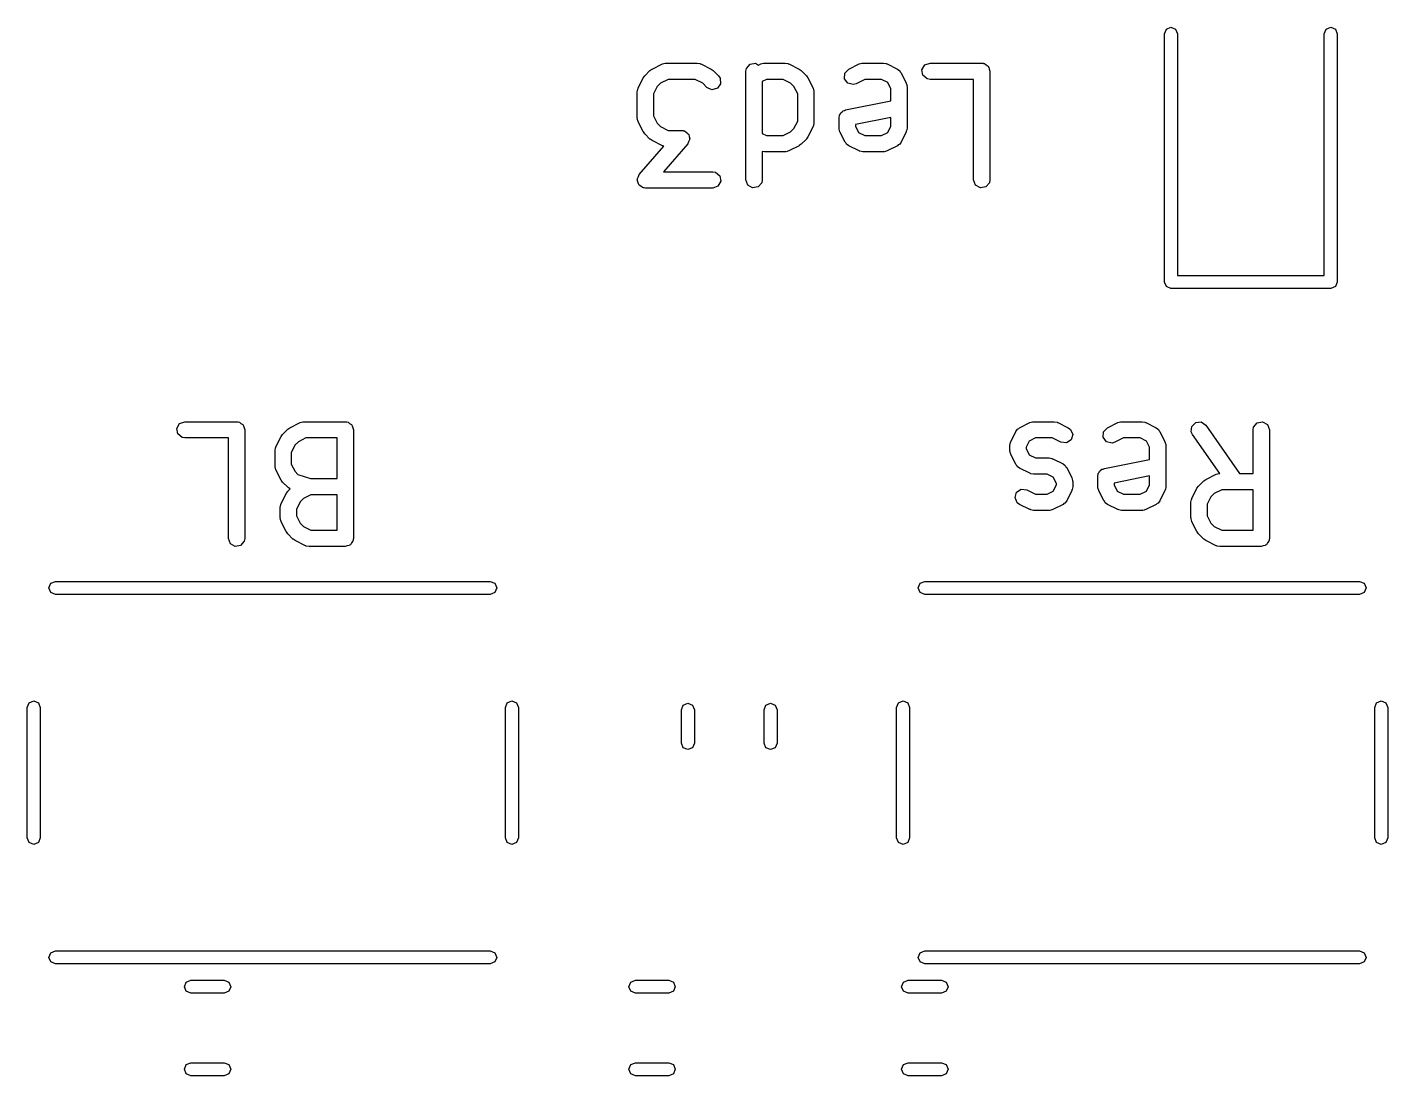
# Model space of a CAD drawing. Extents: x 46.4 to 61, y -84.6 to -45.2.
# Drawn here: x 47.74 to 60.26, y -73.79 to -64.14 of the extents above; entities that cross this region are included whole.
import ezdxf

# ---------------------------------------------------------------- set-up
doc = ezdxf.new("R2010")
doc.units = 0
doc.layers.add('BLACK', color=7, linetype='CONTINUOUS')

msp = doc.modelspace()

# ---------------------------------------------------------------- linework, layer by layer
at = {"layer": 'BLACK', "linetype": 'CONTINUOUS'}
for p, q in [((58.205, -64.2), (58.2226, -64.1576)), ((58.205, -66.485), (58.205, -64.2)), ((58.2226, -64.1576), (58.265, -64.14)), ((58.265, -64.14), (58.3074, -64.1576)), ((58.3074, -64.1576), (58.325, -64.2)), ((58.325, -64.2), (58.325, -66.425)), ((59.675, -64.2), (59.6926, -64.1576)), ((59.675, -66.425), (59.675, -64.2)), ((59.6926, -64.1576), (59.735, -64.14)), ((59.735, -64.14), (59.7774, -64.1576)), ((59.7774, -64.1576), (59.795, -64.2)), ((59.795, -64.2), (59.795, -66.485)), ((53.5855, -64.4781), (53.6105, -64.4707)), ((53.6105, -64.4707), (53.6148, -64.4717)), ((53.6148, -64.4717), (53.619, -64.4702)), ((53.619, -64.4702), (53.9048, -64.4702)), ((53.9048, -64.4702), (53.9304, -64.4747)), ((53.9304, -64.4747), (53.9338, -64.4776)), ((53.9338, -64.4776), (53.9383, -64.4781)), ((54.3911, -64.4802), (54.4416, -64.4713)), ((54.4416, -64.4713), (54.4705, -64.488)), ((54.4903, -64.4781), (54.5152, -64.4707)), ((54.5152, -64.4707), (54.5196, -64.4717)), ((54.5196, -64.4717), (54.5238, -64.4702)), ((54.5238, -64.4702), (54.7143, -64.4702)), ((54.7143, -64.4702), (54.7399, -64.4747)), ((54.7399, -64.4747), (54.7434, -64.4776)), ((54.7434, -64.4776), (54.7478, -64.4781)), ((55.395, -64.4781), (55.42, -64.4707)), ((55.42, -64.4707), (55.4244, -64.4717)), ((55.4244, -64.4717), (55.4286, -64.4702)), ((55.4286, -64.4702), (55.619, -64.4702)), ((55.619, -64.4702), (55.6447, -64.4747)), ((55.6447, -64.4747), (55.6481, -64.4776)), ((55.6481, -64.4776), (55.6526, -64.4781)), ((55.9994, -64.4877), (56.0476, -64.4702)), ((56.0476, -64.4702), (56.5238, -64.4702)), ((56.5238, -64.4702), (56.5335, -64.4719)), ((56.5335, -64.4719), (56.5368, -64.4713)), ((56.5368, -64.4713), (56.5397, -64.473)), ((56.5397, -64.473), (56.5495, -64.4747)), ((56.5495, -64.4747), (56.5644, -64.4872)), ((53.4091, -64.6069), (53.4225, -64.5889)), ((53.4225, -64.5889), (53.4232, -64.5874)), ((53.4232, -64.5874), (53.4708, -64.5398)), ((53.4708, -64.5398), (53.4891, -64.5269)), ((53.4891, -64.5269), (53.4903, -64.5257)), ((53.4903, -64.5257), (53.5855, -64.4781)), ((53.9383, -64.4781), (54.0335, -64.5257)), ((54.0335, -64.5257), (54.0515, -64.5391)), ((54.0515, -64.5391), (54.053, -64.5398)), ((54.053, -64.5398), (54.1007, -64.5874)), ((54.1007, -64.5874), (54.1156, -64.6087)), ((54.3536, -64.5452), (54.3581, -64.5195)), ((54.3536, -65.5452), (54.3536, -64.5452)), ((54.3581, -64.5195), (54.3911, -64.4802)), ((54.4705, -64.488), (54.4903, -64.4781)), ((54.7478, -64.4781), (54.8431, -64.5257)), ((54.8431, -64.5257), (54.8611, -64.5391)), ((54.8611, -64.5391), (54.8626, -64.5398)), ((54.8626, -64.5398), (54.9102, -64.5874)), ((54.9102, -64.5874), (54.923, -64.6058)), ((55.2614, -64.6142), (55.2645, -64.563)), ((55.2645, -64.563), (55.2998, -64.5257)), ((55.2998, -64.5257), (55.395, -64.4781)), ((55.6526, -64.4781), (55.7478, -64.5257)), ((55.7478, -64.5257), (55.7687, -64.5412)), ((55.7687, -64.5412), (55.7732, -64.5515)), ((55.7732, -64.5515), (55.7814, -64.5593)), ((55.7814, -64.5593), (55.829, -64.6545)), ((55.9738, -64.5322), (55.9994, -64.4877)), ((55.9827, -64.5827), (55.9738, -64.5322)), ((56.022, -64.6157), (55.9827, -64.5827)), ((56.5644, -64.4872), (56.5813, -64.497)), ((56.5813, -64.497), (56.5836, -64.5033)), ((56.5836, -64.5033), (56.5888, -64.5077)), ((56.5888, -64.5077), (56.5921, -64.5269)), ((56.5921, -64.5269), (56.5988, -64.5452)), ((56.5988, -64.5452), (56.5988, -65.5452)), ((53.3536, -64.7357), (53.3581, -64.71)), ((53.3581, -64.71), (53.361, -64.7066)), ((53.361, -64.7066), (53.3615, -64.7021)), ((53.3615, -64.7021), (53.4091, -64.6069)), ((53.5378, -64.6848), (53.5036, -64.7534)), ((53.5682, -64.6544), (53.5378, -64.6848)), ((53.6368, -64.6202), (53.5682, -64.6544)), ((53.8871, -64.6202), (53.6368, -64.6202)), ((53.9556, -64.6544), (53.8871, -64.6202)), ((53.9946, -64.6935), (53.9556, -64.6544)), ((54.0411, -64.7151), (53.9946, -64.6935)), ((54.0906, -64.7019), (54.0411, -64.7151)), ((54.1201, -64.6598), (54.0906, -64.7019)), ((54.1156, -64.6087), (54.1201, -64.6598)), ((54.5415, -64.6202), (54.5036, -64.6392)), ((54.5036, -64.6392), (54.5036, -65.1179)), ((54.6966, -64.6202), (54.5415, -64.6202)), ((54.7651, -64.6544), (54.6966, -64.6202)), ((54.7955, -64.6848), (54.7651, -64.6544)), ((54.8298, -64.7534), (54.7955, -64.6848)), ((54.923, -64.6058), (54.9242, -64.6069)), ((54.9242, -64.6069), (54.9718, -64.7021)), ((54.9718, -64.7021), (54.9793, -64.7271)), ((54.9793, -64.7271), (54.9782, -64.7314)), ((55.292, -64.6554), (55.2614, -64.6142)), ((55.3419, -64.6673), (55.292, -64.6554)), ((55.3669, -64.6599), (55.3419, -64.6673)), ((55.4463, -64.6202), (55.3669, -64.6599)), ((55.6013, -64.6202), (55.4463, -64.6202)), ((55.6584, -64.6487), (55.6013, -64.6202)), ((55.6869, -64.7057), (55.6584, -64.6487)), ((55.6869, -64.817), (55.6869, -64.7057)), ((55.829, -64.6545), (55.8364, -64.6795)), ((55.8364, -64.6795), (55.8354, -64.6838)), ((55.8354, -64.6838), (55.8369, -64.688)), ((55.8369, -64.688), (55.8369, -65.069)), ((56.0476, -64.6202), (56.022, -64.6157)), ((56.4488, -64.6202), (56.0476, -64.6202)), ((56.4488, -65.5452), (56.4488, -64.6202)), ((53.3536, -64.9738), (53.3536, -64.7357)), ((53.5036, -64.7534), (53.5036, -64.956)), ((54.8298, -65.0037), (54.8298, -64.7534)), ((54.9782, -64.7314), (54.9798, -64.7357)), ((54.9798, -64.7357), (54.9798, -65.0214)), ((55.271, -64.9002), (55.6869, -64.817)), ((53.3551, -64.978), (53.3536, -64.9738)), ((53.3541, -64.9823), (53.3551, -64.978)), ((53.5036, -64.956), (53.5378, -65.0246)), ((55.2107, -64.9738), (55.2152, -64.9481)), ((55.2107, -65.069), (55.2107, -64.9738)), ((55.2152, -64.9481), (55.2232, -64.9386)), ((55.2232, -64.9386), (55.2272, -64.9269)), ((55.2272, -64.9269), (55.2392, -64.9196)), ((55.2392, -64.9196), (55.2482, -64.9088)), ((55.2482, -64.9088), (55.2604, -64.9066)), ((55.2604, -64.9066), (55.271, -64.9002)), ((55.6869, -64.97), (55.3607, -65.0352)), ((55.6869, -65.0513), (55.6869, -64.97)), ((53.3615, -65.0073), (53.3541, -64.9823)), ((53.4091, -65.1025), (53.3615, -65.0073)), ((53.4103, -65.1037), (53.4091, -65.1025)), ((53.4232, -65.122), (53.4103, -65.1037)), ((53.5378, -65.0246), (53.5682, -65.055)), ((53.5682, -65.055), (53.6368, -65.0892)), ((53.6368, -65.0892), (53.7619, -65.0892)), ((53.7619, -65.0892), (53.773, -65.0912)), ((53.773, -65.0912), (53.7765, -65.0907)), ((53.7765, -65.0907), (53.7791, -65.0923)), ((53.7791, -65.0923), (53.7876, -65.0938)), ((53.7876, -65.0938), (53.803, -65.1067)), ((54.6966, -65.1368), (54.7651, -65.1026)), ((54.7651, -65.1026), (54.7955, -65.0722)), ((54.7955, -65.0722), (54.8298, -65.0037)), ((54.9718, -65.0549), (54.9242, -65.1501)), ((54.9724, -65.0505), (54.9718, -65.0549)), ((54.9752, -65.047), (54.9724, -65.0505)), ((54.9798, -65.0214), (54.9752, -65.047)), ((55.2122, -65.0732), (55.2107, -65.069)), ((55.2112, -65.0776), (55.2122, -65.0732)), ((55.2186, -65.1025), (55.2112, -65.0776)), ((55.2663, -65.1978), (55.2186, -65.1025)), ((55.3607, -65.0352), (55.3607, -65.0513)), ((55.3607, -65.0513), (55.3892, -65.1083)), ((55.6584, -65.1083), (55.6869, -65.0513)), ((55.829, -65.1025), (55.7814, -65.1978)), ((55.8295, -65.0981), (55.829, -65.1025)), ((55.8324, -65.0946), (55.8295, -65.0981)), ((55.8369, -65.069), (55.8324, -65.0946)), ((53.4708, -65.1696), (53.4232, -65.122)), ((53.4723, -65.1703), (53.4708, -65.1696)), ((53.4903, -65.1837), (53.4723, -65.1703)), ((53.5855, -65.2313), (53.4903, -65.1837)), ((53.8183, -65.2136), (53.5939, -65.4702)), ((53.803, -65.1067), (53.8203, -65.1172)), ((53.8257, -65.1948), (53.8183, -65.2136)), ((53.8203, -65.1172), (53.8223, -65.1229)), ((53.8223, -65.1229), (53.8269, -65.1267)), ((53.8358, -65.1773), (53.8257, -65.1948)), ((53.8269, -65.1267), (53.8304, -65.1466)), ((53.8304, -65.1466), (53.8369, -65.1658)), ((53.8369, -65.1658), (53.8347, -65.1714)), ((53.8347, -65.1714), (53.8358, -65.1773)), ((54.5036, -65.1179), (54.5415, -65.1368)), ((54.5415, -65.1368), (54.6966, -65.1368)), ((54.8626, -65.2173), (54.8442, -65.2301)), ((54.9102, -65.1696), (54.8626, -65.2173)), ((54.9109, -65.1682), (54.9102, -65.1696)), ((54.9242, -65.1501), (54.9109, -65.1682)), ((55.2744, -65.2055), (55.2663, -65.1978)), ((55.2789, -65.2158), (55.2744, -65.2055)), ((55.2998, -65.2313), (55.2789, -65.2158)), ((55.3892, -65.1083), (55.4463, -65.1368)), ((55.4463, -65.1368), (55.6013, -65.1368)), ((55.6013, -65.1368), (55.6584, -65.1083)), ((55.7555, -65.2232), (55.7478, -65.2313)), ((55.7659, -65.2187), (55.7555, -65.2232)), ((55.7814, -65.1978), (55.7659, -65.2187)), ((53.3721, -65.4958), (53.5996, -65.2358)), ((53.59, -65.2318), (53.5855, -65.2313)), ((53.5934, -65.2347), (53.59, -65.2318)), ((53.5996, -65.2358), (53.5934, -65.2347)), ((54.5238, -65.2868), (54.5036, -65.2833)), ((54.5036, -65.2833), (54.5036, -65.5452)), ((54.7143, -65.2868), (54.5238, -65.2868)), ((54.7185, -65.2853), (54.7143, -65.2868)), ((54.7229, -65.2864), (54.7185, -65.2853)), ((54.7478, -65.2789), (54.7229, -65.2864)), ((54.8431, -65.2313), (54.7478, -65.2789)), ((54.8442, -65.2301), (54.8431, -65.2313)), ((55.395, -65.2789), (55.2998, -65.2313)), ((55.3995, -65.2794), (55.395, -65.2789)), ((55.4029, -65.2823), (55.3995, -65.2794)), ((55.4286, -65.2868), (55.4029, -65.2823)), ((55.619, -65.2868), (55.4286, -65.2868)), ((55.6233, -65.2853), (55.619, -65.2868)), ((55.6276, -65.2864), (55.6233, -65.2853)), ((55.6526, -65.2789), (55.6276, -65.2864)), ((55.7478, -65.2313), (55.6526, -65.2789)), ((53.5939, -65.4702), (54.0476, -65.4702)), ((54.0476, -65.4702), (54.0733, -65.4747)), ((54.0733, -65.4747), (54.1126, -65.5077)), ((53.3536, -65.5436), (53.3557, -65.538)), ((53.3601, -65.5628), (53.3536, -65.5436)), ((53.3547, -65.5322), (53.3648, -65.5146)), ((53.3557, -65.538), (53.3547, -65.5322)), ((53.3636, -65.5827), (53.3601, -65.5628)), ((53.3682, -65.5865), (53.3636, -65.5827)), ((53.3648, -65.5146), (53.3721, -65.4958)), ((53.3701, -65.5922), (53.3682, -65.5865)), ((53.3874, -65.6027), (53.3701, -65.5922)), ((53.4029, -65.6157), (53.3874, -65.6027)), ((54.0958, -65.6026), (54.0476, -65.6202)), ((54.1215, -65.5582), (54.0958, -65.6026)), ((54.1126, -65.5077), (54.1215, -65.5582)), ((54.3711, -65.5934), (54.3536, -65.5452)), ((54.4155, -65.619), (54.3711, -65.5934)), ((54.499, -65.5708), (54.4661, -65.6101)), ((54.5036, -65.5452), (54.499, -65.5708)), ((56.4664, -65.5934), (56.4488, -65.5452)), ((56.5108, -65.619), (56.4664, -65.5934)), ((56.5943, -65.5708), (56.5613, -65.6101)), ((56.5988, -65.5452), (56.5943, -65.5708)), ((53.4114, -65.6171), (53.4029, -65.6157)), ((53.414, -65.6188), (53.4114, -65.6171)), ((53.4175, -65.6182), (53.414, -65.6188)), ((53.4286, -65.6202), (53.4175, -65.6182)), ((54.0476, -65.6202), (53.4286, -65.6202)), ((54.4661, -65.6101), (54.4155, -65.619)), ((56.5613, -65.6101), (56.5108, -65.619)), ((58.325, -66.425), (59.675, -66.425)), ((58.2226, -66.5274), (58.205, -66.485)), ((58.205, -66.485), (58.205, -66.485)), ((58.265, -66.545), (58.2226, -66.5274)), ((59.735, -66.545), (58.265, -66.545)), ((59.7774, -66.5274), (59.735, -66.545)), ((59.795, -66.485), (59.7774, -66.5274)), ((49.1166, -67.8322), (49.1423, -67.7877)), ((49.1255, -67.8827), (49.1166, -67.8322)), ((49.1423, -67.7877), (49.1905, -67.7702)), ((49.1905, -67.7702), (49.6667, -67.7702)), ((49.6667, -67.7702), (49.6764, -67.7719)), ((49.6764, -67.7719), (49.6797, -67.7713)), ((49.6797, -67.7713), (49.6826, -67.773)), ((49.6826, -67.773), (49.6923, -67.7747)), ((49.6923, -67.7747), (49.7072, -67.7872)), ((49.7072, -67.7872), (49.7241, -67.797)), ((49.7241, -67.797), (49.7264, -67.8033)), ((49.7264, -67.8033), (49.7316, -67.8077)), ((49.7316, -67.8077), (49.735, -67.8269)), ((49.735, -67.8269), (49.7417, -67.8452)), ((49.7417, -67.8452), (49.7417, -68.8452)), ((50.0898, -67.8874), (50.1374, -67.8398)), ((50.1374, -67.8398), (50.1558, -67.8269)), ((50.1558, -67.8269), (50.1569, -67.8257)), ((50.1569, -67.8257), (50.2522, -67.7781)), ((50.2522, -67.7781), (50.2771, -67.7707)), ((50.2771, -67.7707), (50.2815, -67.7717)), ((50.2815, -67.7717), (50.2857, -67.7702)), ((50.2857, -67.7702), (50.6667, -67.7702)), ((50.6667, -67.7702), (50.6764, -67.7719)), ((50.6764, -67.7719), (50.6797, -67.7713)), ((50.6797, -67.7713), (50.6826, -67.773)), ((50.6826, -67.773), (50.6923, -67.7747)), ((50.6923, -67.7747), (50.7072, -67.7872)), ((50.7072, -67.7872), (50.7241, -67.797)), ((50.7241, -67.797), (50.7264, -67.8033)), ((50.7264, -67.8033), (50.7316, -67.8077)), ((50.7316, -67.8077), (50.735, -67.8269)), ((50.735, -67.8269), (50.7417, -67.8452)), ((50.7417, -67.8452), (50.7417, -68.8452)), ((56.8377, -67.8593), (56.8532, -67.8383)), ((56.8532, -67.8383), (56.8635, -67.8339)), ((56.8635, -67.8339), (56.8712, -67.8257)), ((56.8712, -67.8257), (56.9665, -67.7781)), ((56.9665, -67.7781), (56.9914, -67.7707)), ((56.9914, -67.7707), (56.9958, -67.7717)), ((56.9958, -67.7717), (57, -67.7702)), ((57, -67.7702), (57.1905, -67.7702)), ((57.1905, -67.7702), (57.2161, -67.7747)), ((57.2161, -67.7747), (57.2196, -67.7776)), ((57.2196, -67.7776), (57.224, -67.7781)), ((57.224, -67.7781), (57.3193, -67.8257)), ((57.3193, -67.8257), (57.3402, -67.8412)), ((57.3402, -67.8412), (57.3606, -67.8883)), ((57.6455, -67.863), (57.6807, -67.8257)), ((57.6807, -67.8257), (57.776, -67.7781)), ((57.776, -67.7781), (57.8009, -67.7707)), ((57.8009, -67.7707), (57.8053, -67.7717)), ((57.8053, -67.7717), (57.8095, -67.7702)), ((57.8095, -67.7702), (58, -67.7702)), ((58, -67.7702), (58.0257, -67.7747)), ((58.0257, -67.7747), (58.0291, -67.7776)), ((58.0291, -67.7776), (58.0335, -67.7781)), ((58.0335, -67.7781), (58.1288, -67.8257)), ((58.1288, -67.8257), (58.1497, -67.8412)), ((58.1497, -67.8412), (58.1542, -67.8515)), ((58.1542, -67.8515), (58.1623, -67.8593)), ((58.4514, -67.8646), (58.4558, -67.8135)), ((58.4558, -67.8135), (58.4921, -67.7772)), ((58.4921, -67.7772), (58.5432, -67.7727)), ((58.5432, -67.7727), (58.5853, -67.8022)), ((58.5853, -67.8022), (58.8962, -68.2464)), ((59.0202, -67.8452), (59.0248, -67.8195)), ((59.0202, -68.2464), (59.0202, -67.8452)), ((59.0248, -67.8195), (59.0577, -67.7802)), ((59.0577, -67.7802), (59.1083, -67.7713)), ((59.1083, -67.7713), (59.1527, -67.797)), ((59.1527, -67.797), (59.1702, -67.8452)), ((59.1702, -67.8452), (59.1702, -68.8452)), ((49.1648, -67.9157), (49.1255, -67.8827)), ((49.1905, -67.9202), (49.1648, -67.9157)), ((49.5917, -67.9202), (49.1905, -67.9202)), ((49.5917, -68.8452), (49.5917, -67.9202)), ((50.0282, -68.0021), (50.0758, -67.9069)), ((50.0758, -67.9069), (50.0891, -67.8889)), ((50.0891, -67.8889), (50.0898, -67.8874)), ((50.2349, -67.9544), (50.2045, -67.9848)), ((50.3034, -67.9202), (50.2349, -67.9544)), ((50.5917, -67.9202), (50.3034, -67.9202)), ((50.5917, -68.294), (50.5917, -67.9202)), ((56.7821, -67.988), (56.7867, -67.9624)), ((56.7867, -67.9624), (56.7895, -67.959)), ((56.7895, -67.959), (56.7901, -67.9545)), ((56.7901, -67.9545), (56.8377, -67.8593)), ((56.9607, -67.9487), (56.9321, -68.0057)), ((57.0177, -67.9202), (56.9607, -67.9487)), ((57.1728, -67.9202), (57.0177, -67.9202)), ((57.2522, -67.9599), (57.1728, -67.9202)), ((57.3031, -67.9657), (57.2522, -67.9599)), ((57.346, -67.9375), (57.3031, -67.9657)), ((57.3606, -67.8883), (57.346, -67.9375)), ((57.6424, -67.9142), (57.6455, -67.863)), ((57.673, -67.9554), (57.6424, -67.9142)), ((57.7229, -67.9673), (57.673, -67.9554)), ((57.7478, -67.9599), (57.7229, -67.9673)), ((57.8272, -67.9202), (57.7478, -67.9599)), ((57.9823, -67.9202), (57.8272, -67.9202)), ((58.0393, -67.9487), (57.9823, -67.9202)), ((58.0679, -68.0057), (58.0393, -67.9487)), ((58.1623, -67.8593), (58.2099, -67.9545)), ((58.2099, -67.9545), (58.2174, -67.9795)), ((58.2174, -67.9795), (58.2163, -67.9838)), ((58.4624, -67.8882), (58.4514, -67.8646)), ((58.7133, -68.2467), (58.4624, -67.8882)), ((50.0202, -68.0357), (50.0248, -68.01)), ((50.0202, -68.1785), (50.0202, -68.0357)), ((50.0248, -68.01), (50.0276, -68.0066)), ((50.0276, -68.0066), (50.0282, -68.0021)), ((50.2045, -67.9848), (50.1702, -68.0534)), ((50.1702, -68.0534), (50.1702, -68.1608)), ((56.7821, -68.0357), (56.7821, -67.988)), ((56.7837, -68.0399), (56.7821, -68.0357)), ((56.7826, -68.0442), (56.7837, -68.0399)), ((56.7901, -68.0692), (56.7826, -68.0442)), ((56.8377, -68.1644), (56.7901, -68.0692)), ((56.9321, -68.0057), (56.9321, -68.018)), ((56.9321, -68.018), (56.9607, -68.075)), ((56.9607, -68.075), (57.0177, -68.1035)), ((57.0177, -68.1035), (57.1429, -68.1035)), ((57.1429, -68.1035), (57.1685, -68.108)), ((57.1685, -68.108), (57.1719, -68.1109)), ((58.0679, -68.117), (58.0679, -68.0057)), ((58.2163, -67.9838), (58.2179, -67.988)), ((58.2179, -67.988), (58.2179, -68.369)), ((50.0218, -68.1827), (50.0202, -68.1785)), ((50.0207, -68.1871), (50.0218, -68.1827)), ((50.0282, -68.2121), (50.0207, -68.1871)), ((50.0758, -68.3073), (50.0282, -68.2121)), ((50.1702, -68.1608), (50.2045, -68.2293)), ((50.2045, -68.2293), (50.231, -68.2558)), ((56.8458, -68.1722), (56.8377, -68.1644)), ((56.8503, -68.1825), (56.8458, -68.1722)), ((56.8712, -68.198), (56.8503, -68.1825)), ((56.9665, -68.2456), (56.8712, -68.198)), ((57.1719, -68.1109), (57.1764, -68.1114)), ((57.1764, -68.1114), (57.2716, -68.1591)), ((57.2716, -68.1591), (57.2926, -68.1746)), ((57.2926, -68.1746), (57.297, -68.1849)), ((57.297, -68.1849), (57.3052, -68.1926)), ((57.3052, -68.1926), (57.3528, -68.2878)), ((57.6042, -68.2386), (57.6081, -68.2269)), ((57.6081, -68.2269), (57.6201, -68.2196)), ((57.6201, -68.2196), (57.6292, -68.2088)), ((57.6292, -68.2088), (57.6414, -68.2066)), ((57.6414, -68.2066), (57.652, -68.2002)), ((57.652, -68.2002), (58.0679, -68.117)), ((50.077, -68.3084), (50.0758, -68.3073)), ((50.0898, -68.3268), (50.077, -68.3084)), ((50.1374, -68.3744), (50.0898, -68.3268)), ((50.231, -68.2558), (50.3455, -68.294)), ((50.3455, -68.294), (50.5917, -68.294)), ((56.9709, -68.2461), (56.9665, -68.2456)), ((56.9743, -68.249), (56.9709, -68.2461)), ((57, -68.2535), (56.9743, -68.249)), ((57.1252, -68.2535), (57, -68.2535)), ((57.1822, -68.282), (57.1252, -68.2535)), ((57.2107, -68.3391), (57.1822, -68.282)), ((57.1822, -68.4083), (57.2107, -68.3513)), ((57.2107, -68.3513), (57.2107, -68.3391)), ((57.3528, -68.2878), (57.3602, -68.3128)), ((57.3602, -68.3128), (57.3592, -68.3172)), ((57.3592, -68.3172), (57.3607, -68.3214)), ((57.3607, -68.3214), (57.3607, -68.369)), ((57.5917, -68.2738), (57.5962, -68.2481)), ((57.5917, -68.369), (57.5917, -68.2738)), ((57.5962, -68.2481), (57.6042, -68.2386)), ((58.0679, -68.27), (57.7417, -68.3352)), ((57.7417, -68.3352), (57.7417, -68.3513)), ((57.7417, -68.3513), (57.7702, -68.4083)), ((58.0393, -68.4083), (58.0679, -68.3513)), ((58.0679, -68.3513), (58.0679, -68.27)), ((58.5184, -68.3636), (58.566, -68.316)), ((58.566, -68.316), (58.5844, -68.3031)), ((58.5844, -68.3031), (58.5855, -68.3019)), ((58.5855, -68.3019), (58.6807, -68.2543)), ((58.6807, -68.2543), (58.7057, -68.2469)), ((58.7057, -68.2469), (58.7101, -68.2479)), ((58.7101, -68.2479), (58.7133, -68.2467)), ((58.8962, -68.2464), (59.0202, -68.2464)), ((50.0758, -68.5259), (50.1234, -68.4307)), ((50.1234, -68.4307), (50.1368, -68.4127)), ((50.1368, -68.4127), (50.1374, -68.4112)), ((50.1415, -68.3763), (50.1374, -68.3744)), ((50.1374, -68.4112), (50.1599, -68.3888)), ((50.1439, -68.3801), (50.1415, -68.3763)), ((50.1599, -68.3888), (50.1439, -68.3801)), ((50.2825, -68.4782), (50.2521, -68.5087)), ((50.351, -68.444), (50.2825, -68.4782)), ((50.5917, -68.444), (50.351, -68.444)), ((50.5917, -68.7702), (50.5917, -68.444)), ((56.8299, -68.4687), (56.8445, -68.4195)), ((56.8503, -68.5158), (56.8299, -68.4687)), ((56.8445, -68.4195), (56.8873, -68.3913)), ((56.8873, -68.3913), (56.9383, -68.3971)), ((56.9383, -68.3971), (57.0177, -68.4368)), ((57.0177, -68.4368), (57.1252, -68.4368)), ((57.1252, -68.4368), (57.1822, -68.4083)), ((57.3528, -68.4025), (57.3052, -68.4978)), ((57.3533, -68.3981), (57.3528, -68.4025)), ((57.3562, -68.3946), (57.3533, -68.3981)), ((57.3607, -68.369), (57.3562, -68.3946)), ((57.5932, -68.3732), (57.5917, -68.369)), ((57.5922, -68.3776), (57.5932, -68.3732)), ((57.5996, -68.4025), (57.5922, -68.3776)), ((57.6472, -68.4978), (57.5996, -68.4025)), ((57.7702, -68.4083), (57.8272, -68.4368)), ((57.8272, -68.4368), (57.9823, -68.4368)), ((57.9823, -68.4368), (58.0393, -68.4083)), ((58.2099, -68.4025), (58.1623, -68.4978)), ((58.2104, -68.3981), (58.2099, -68.4025)), ((58.2133, -68.3946), (58.2104, -68.3981)), ((58.2179, -68.369), (58.2133, -68.3946)), ((58.4533, -68.4862), (58.4562, -68.4828)), ((58.4562, -68.4828), (58.4567, -68.4783)), ((58.4567, -68.4783), (58.5043, -68.3831)), ((58.5043, -68.3831), (58.5177, -68.3651)), ((58.5177, -68.3651), (58.5184, -68.3636)), ((58.6331, -68.461), (58.5988, -68.5296)), ((58.6635, -68.4306), (58.6331, -68.461)), ((58.732, -68.3964), (58.6635, -68.4306)), ((59.0202, -68.3964), (58.732, -68.3964)), ((59.0202, -68.7702), (59.0202, -68.3964)), ((50.0679, -68.5595), (50.0724, -68.5338)), ((50.0679, -68.6547), (50.0679, -68.5595)), ((50.0724, -68.5338), (50.0753, -68.5304)), ((50.0753, -68.5304), (50.0758, -68.5259)), ((50.2521, -68.5087), (50.2179, -68.5772)), ((50.2179, -68.5772), (50.2179, -68.637)), ((56.8712, -68.5313), (56.8503, -68.5158)), ((56.9665, -68.5789), (56.8712, -68.5313)), ((56.9709, -68.5794), (56.9665, -68.5789)), ((56.9743, -68.5823), (56.9709, -68.5794)), ((57, -68.5868), (56.9743, -68.5823)), ((57.1429, -68.5868), (57, -68.5868)), ((57.1471, -68.5853), (57.1429, -68.5868)), ((57.1514, -68.5864), (57.1471, -68.5853)), ((57.1764, -68.5789), (57.1514, -68.5864)), ((57.2716, -68.5313), (57.1764, -68.5789)), ((57.2794, -68.5232), (57.2716, -68.5313)), ((57.2897, -68.5187), (57.2794, -68.5232)), ((57.3052, -68.4978), (57.2897, -68.5187)), ((57.6554, -68.5055), (57.6472, -68.4978)), ((57.6598, -68.5158), (57.6554, -68.5055)), ((57.6807, -68.5313), (57.6598, -68.5158)), ((57.776, -68.5789), (57.6807, -68.5313)), ((57.7804, -68.5794), (57.776, -68.5789)), ((57.7839, -68.5823), (57.7804, -68.5794)), ((57.8095, -68.5868), (57.7839, -68.5823)), ((58, -68.5868), (57.8095, -68.5868)), ((58.0042, -68.5853), (58, -68.5868)), ((58.0086, -68.5864), (58.0042, -68.5853)), ((58.0335, -68.5789), (58.0086, -68.5864)), ((58.1288, -68.5313), (58.0335, -68.5789)), ((58.1365, -68.5232), (58.1288, -68.5313)), ((58.1468, -68.5187), (58.1365, -68.5232)), ((58.1623, -68.4978), (58.1468, -68.5187)), ((58.4488, -68.5118), (58.4533, -68.4862)), ((58.4488, -68.6547), (58.4488, -68.5118)), ((58.5988, -68.5296), (58.5988, -68.637)), ((50.0694, -68.6589), (50.0679, -68.6547)), ((50.0683, -68.6633), (50.0694, -68.6589)), ((50.0758, -68.6882), (50.0683, -68.6633)), ((50.1234, -68.7835), (50.0758, -68.6882)), ((50.2179, -68.637), (50.2521, -68.7055)), ((50.2521, -68.7055), (50.2825, -68.7359)), ((58.4503, -68.6589), (58.4488, -68.6547)), ((58.4493, -68.6633), (58.4503, -68.6589)), ((58.4567, -68.6882), (58.4493, -68.6633)), ((58.5043, -68.7835), (58.4567, -68.6882)), ((58.5988, -68.637), (58.6331, -68.7055)), ((58.6331, -68.7055), (58.6635, -68.7359)), ((49.6092, -68.8934), (49.5917, -68.8452)), ((49.7417, -68.8452), (49.7371, -68.8708)), ((50.1246, -68.7846), (50.1234, -68.7835)), ((50.1374, -68.803), (50.1246, -68.7846)), ((50.1851, -68.8506), (50.1374, -68.803)), ((50.1865, -68.8513), (50.1851, -68.8506)), ((50.2046, -68.8646), (50.1865, -68.8513)), ((50.2825, -68.7359), (50.351, -68.7702)), ((50.351, -68.7702), (50.5917, -68.7702)), ((50.7405, -68.8582), (50.7389, -68.8611)), ((50.7417, -68.8452), (50.7399, -68.8549)), ((50.7399, -68.8549), (50.7405, -68.8582)), ((58.5055, -68.7846), (58.5043, -68.7835)), ((58.5184, -68.803), (58.5055, -68.7846)), ((58.566, -68.8506), (58.5184, -68.803)), ((58.5675, -68.8513), (58.566, -68.8506)), ((58.5855, -68.8646), (58.5675, -68.8513)), ((58.6635, -68.7359), (58.732, -68.7702)), ((58.732, -68.7702), (59.0202, -68.7702)), ((59.1691, -68.8582), (59.1674, -68.8611)), ((59.1702, -68.8452), (59.1685, -68.8549)), ((59.1685, -68.8549), (59.1691, -68.8582)), ((49.6536, -68.919), (49.6092, -68.8934)), ((49.7042, -68.9101), (49.6536, -68.919)), ((49.7371, -68.8708), (49.7042, -68.9101)), ((50.2998, -68.9123), (50.2046, -68.8646)), ((50.3042, -68.9128), (50.2998, -68.9123)), ((50.3077, -68.9157), (50.3042, -68.9128)), ((50.3333, -68.9202), (50.3077, -68.9157)), ((50.6667, -68.9202), (50.3333, -68.9202)), ((50.685, -68.9135), (50.6667, -68.9202)), ((50.7042, -68.9101), (50.685, -68.9135)), ((50.7085, -68.9049), (50.7042, -68.9101)), ((50.7149, -68.9026), (50.7085, -68.9049)), ((50.7246, -68.8858), (50.7149, -68.9026)), ((50.7371, -68.8708), (50.7246, -68.8858)), ((50.7389, -68.8611), (50.7371, -68.8708)), ((58.6807, -68.9123), (58.5855, -68.8646)), ((58.6852, -68.9128), (58.6807, -68.9123)), ((58.6886, -68.9157), (58.6852, -68.9128)), ((58.7143, -68.9202), (58.6886, -68.9157)), ((59.0952, -68.9202), (58.7143, -68.9202)), ((59.1135, -68.9135), (59.0952, -68.9202)), ((59.1327, -68.9101), (59.1135, -68.9135)), ((59.1371, -68.9049), (59.1327, -68.9101)), ((59.1434, -68.9026), (59.1371, -68.9049)), ((59.1532, -68.8858), (59.1434, -68.9026)), ((59.1657, -68.8708), (59.1532, -68.8858)), ((59.1674, -68.8611), (59.1657, -68.8708)), ((47.94, -69.3), (47.9576, -69.2576)), ((47.9576, -69.3424), (47.94, -69.3)), ((47.9576, -69.2576), (48, -69.24)), ((48, -69.36), (47.9576, -69.3424)), ((48, -69.24), (52, -69.24)), ((52, -69.36), (48, -69.36)), ((52, -69.24), (52.0424, -69.2576)), ((52.0424, -69.3424), (52, -69.36)), ((52.0424, -69.2576), (52.06, -69.3)), ((52.06, -69.3), (52.0424, -69.3424)), ((55.94, -69.3), (55.9576, -69.2576)), ((55.9576, -69.3424), (55.94, -69.3)), ((55.9576, -69.2576), (56, -69.24)), ((56, -69.36), (55.9576, -69.3424)), ((56, -69.24), (60, -69.24)), ((60, -69.36), (56, -69.36)), ((60, -69.24), (60.0424, -69.2576)), ((60.0424, -69.3424), (60, -69.36)), ((60.0424, -69.2576), (60.06, -69.3)), ((60.06, -69.3), (60.0424, -69.3424)), ((47.74, -70.4), (47.7576, -70.3576)), ((47.7576, -70.3576), (47.8, -70.34)), ((47.8, -70.34), (47.8424, -70.3576)), ((47.8424, -70.3576), (47.86, -70.4)), ((52.14, -70.4), (52.1576, -70.3576)), ((52.1576, -70.3576), (52.2, -70.34)), ((52.2, -70.34), (52.2424, -70.3576)), ((52.2424, -70.3576), (52.26, -70.4)), ((53.7776, -70.3789), (53.82, -70.3614)), ((53.82, -70.3614), (53.8624, -70.3789)), ((54.5376, -70.3789), (54.58, -70.3614)), ((54.58, -70.3614), (54.6224, -70.3789)), ((55.74, -70.4), (55.7576, -70.3576)), ((55.7576, -70.3576), (55.8, -70.34)), ((55.8, -70.34), (55.8424, -70.3576)), ((55.8424, -70.3576), (55.86, -70.4)), ((60.14, -70.4), (60.1576, -70.3576)), ((60.1576, -70.3576), (60.2, -70.34)), ((60.2, -70.34), (60.2424, -70.3576)), ((60.2424, -70.3576), (60.26, -70.4)), ((47.74, -71.6), (47.74, -70.4)), ((47.86, -70.4), (47.86, -71.6)), ((52.14, -71.6), (52.14, -70.4)), ((52.26, -70.4), (52.26, -71.6)), ((53.76, -70.4214), (53.7776, -70.3789)), ((53.76, -70.7286), (53.76, -70.4214)), ((53.8624, -70.3789), (53.88, -70.4214)), ((53.88, -70.4214), (53.88, -70.7286)), ((54.52, -70.4214), (54.5376, -70.3789)), ((54.52, -70.7286), (54.52, -70.4214)), ((54.6224, -70.3789), (54.64, -70.4214)), ((54.64, -70.4214), (54.64, -70.7286)), ((55.74, -71.6), (55.74, -70.4)), ((55.86, -70.4), (55.86, -71.6)), ((60.14, -71.6), (60.14, -70.4)), ((60.26, -70.4), (60.26, -71.6)), ((53.7776, -70.7711), (53.76, -70.7286)), ((53.88, -70.7286), (53.8624, -70.7711)), ((54.5376, -70.7711), (54.52, -70.7286)), ((54.64, -70.7286), (54.6224, -70.7711)), ((53.82, -70.7886), (53.7776, -70.7711)), ((53.8624, -70.7711), (53.82, -70.7886)), ((54.58, -70.7886), (54.5376, -70.7711)), ((54.6224, -70.7711), (54.58, -70.7886)), ((47.7576, -71.6424), (47.74, -71.6)), ((47.86, -71.6), (47.8424, -71.6424)), ((52.1576, -71.6424), (52.14, -71.6)), ((52.26, -71.6), (52.2424, -71.6424)), ((55.7576, -71.6424), (55.74, -71.6)), ((55.86, -71.6), (55.8424, -71.6424)), ((60.1576, -71.6424), (60.14, -71.6)), ((60.26, -71.6), (60.2424, -71.6424)), ((47.8, -71.66), (47.7576, -71.6424)), ((47.8424, -71.6424), (47.8, -71.66)), ((52.2, -71.66), (52.1576, -71.6424)), ((52.2424, -71.6424), (52.2, -71.66)), ((55.8, -71.66), (55.7576, -71.6424)), ((55.8424, -71.6424), (55.8, -71.66)), ((60.2, -71.66), (60.1576, -71.6424)), ((60.2424, -71.6424), (60.2, -71.66)), ((47.94, -72.7), (47.9576, -72.6576)), ((47.9576, -72.7424), (47.94, -72.7)), ((47.9576, -72.6576), (48, -72.64)), ((48, -72.64), (52, -72.64)), ((52, -72.64), (52.0424, -72.6576)), ((52.0424, -72.6576), (52.06, -72.7)), ((52.06, -72.7), (52.0424, -72.7424)), ((55.94, -72.7), (55.9576, -72.6576)), ((55.9576, -72.7424), (55.94, -72.7)), ((55.9576, -72.6576), (56, -72.64)), ((56, -72.64), (60, -72.64)), ((60, -72.64), (60.0424, -72.6576)), ((60.0424, -72.6576), (60.06, -72.7)), ((60.06, -72.7), (60.0424, -72.7424)), ((48, -72.76), (47.9576, -72.7424)), ((52, -72.76), (48, -72.76)), ((52.0424, -72.7424), (52, -72.76)), ((56, -72.76), (55.9576, -72.7424)), ((60, -72.76), (56, -72.76)), ((60.0424, -72.7424), (60, -72.76)), ((49.1864, -72.97), (49.2039, -72.9276)), ((49.2039, -73.0124), (49.1864, -72.97)), ((49.2039, -72.9276), (49.2464, -72.91)), ((49.2464, -72.91), (49.5536, -72.91)), ((49.5536, -72.91), (49.5961, -72.9276)), ((49.5961, -72.9276), (49.6136, -72.97)), ((49.6136, -72.97), (49.5961, -73.0124)), ((53.2764, -72.97), (53.2939, -72.9276)), ((53.2939, -73.0124), (53.2764, -72.97)), ((53.2939, -72.9276), (53.3364, -72.91)), ((53.3364, -72.91), (53.6436, -72.91)), ((53.6436, -72.91), (53.6861, -72.9276)), ((53.6861, -72.9276), (53.7036, -72.97)), ((53.7036, -72.97), (53.6861, -73.0124)), ((55.7864, -72.97), (55.8039, -72.9276)), ((55.8039, -73.0124), (55.7864, -72.97)), ((55.8039, -72.9276), (55.8464, -72.91)), ((55.8464, -72.91), (56.1536, -72.91)), ((56.1536, -72.91), (56.1961, -72.9276)), ((56.1961, -72.9276), (56.2136, -72.97)), ((56.2136, -72.97), (56.1961, -73.0124)), ((49.2464, -73.03), (49.2039, -73.0124)), ((49.5536, -73.03), (49.2464, -73.03)), ((49.5961, -73.0124), (49.5536, -73.03)), ((53.3364, -73.03), (53.2939, -73.0124)), ((53.6436, -73.03), (53.3364, -73.03)), ((53.6861, -73.0124), (53.6436, -73.03)), ((55.8464, -73.03), (55.8039, -73.0124)), ((56.1536, -73.03), (55.8464, -73.03)), ((56.1961, -73.0124), (56.1536, -73.03)), ((49.1864, -73.73), (49.2039, -73.6876)), ((49.2039, -73.7724), (49.1864, -73.73)), ((49.2039, -73.6876), (49.2464, -73.67)), ((49.2464, -73.67), (49.5536, -73.67)), ((49.5536, -73.67), (49.5961, -73.6876)), ((49.5961, -73.6876), (49.6136, -73.73)), ((49.6136, -73.73), (49.5961, -73.7724)), ((53.2764, -73.73), (53.2939, -73.6876)), ((53.2939, -73.7724), (53.2764, -73.73)), ((53.2939, -73.6876), (53.3364, -73.67)), ((53.3364, -73.67), (53.6436, -73.67)), ((53.6436, -73.67), (53.6861, -73.6876)), ((53.6861, -73.6876), (53.7036, -73.73)), ((53.7036, -73.73), (53.6861, -73.7724)), ((55.7864, -73.73), (55.8039, -73.6876)), ((55.8039, -73.7724), (55.7864, -73.73)), ((55.8039, -73.6876), (55.8464, -73.67)), ((55.8464, -73.67), (56.1536, -73.67)), ((56.1536, -73.67), (56.1961, -73.6876)), ((56.1961, -73.6876), (56.2136, -73.73)), ((56.2136, -73.73), (56.1961, -73.7724)), ((49.2464, -73.79), (49.2039, -73.7724)), ((49.5536, -73.79), (49.2464, -73.79)), ((49.5961, -73.7724), (49.5536, -73.79)), ((53.3364, -73.79), (53.2939, -73.7724)), ((53.6436, -73.79), (53.3364, -73.79)), ((53.6861, -73.7724), (53.6436, -73.79)), ((55.8464, -73.79), (55.8039, -73.7724)), ((56.1536, -73.79), (55.8464, -73.79)), ((56.1961, -73.7724), (56.1536, -73.79))]:
    msp.add_line(p, q, dxfattribs=at)

doc.saveas('drawing.dxf')
